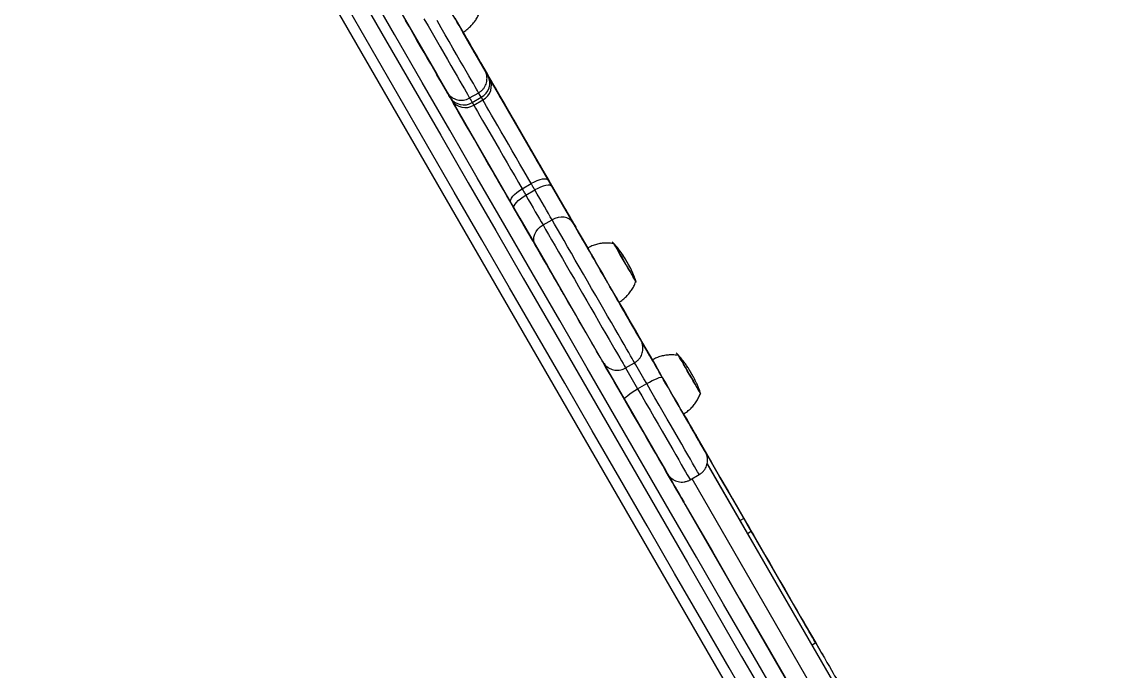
# Model space of a CAD drawing. Header units: millimetres. Extents: x -6879 to 7341, y -8047 to 7187.
# Drawn here: x 3611 to 4141, y -2707 to -2396 of the extents above; entities that cross this region are included whole.
import ezdxf

# ---------------------------------------------------------------- set-up
doc = ezdxf.new("R2010")
doc.units = ezdxf.units.MM
for name, color, linetype in [('DIKOM_ОБЪЕКТ', 7, 'Continuous'), ('DIKOM_РАЗМЕР_ЗОНА', 7, 'Continuous'), ('DIKOM_РАЗМЕР_ОБЪЕКТА', 7, 'Continuous')]:
    doc.layers.add(name, color=color, linetype=linetype)
doc.styles.add('style1', font='arial.ttf', dxfattribs={"width": 0.8})
doc.dimstyles.new('1-50', dxfattribs={"dimtxt": 300, "dimasz": 200, "dimexe": 100, "dimexo": 0, "dimgap": 100, "dimtad": 0, "dimdec": 0, "dimtxsty": 'style1', "dimcen": 0, "dimclrd": 7, "dimclre": 7, "dimadec": 1, "dimazin": 2, "dimtfac": 1, "dimtdec": 0, "dimtmove": 1, "dimatfit": 3, "dimfxl": 0, "dimlwd": 25, "dimlwe": 18, "dimarcsym": 0})

# ---------------------------------------------------------------- blocks, each defined once
blk = doc.blocks.new('*D19')
at = {"layer": 'Defpoints', "color": 0, "transparency": 16777216}
for p in [(5624.04, 6094.27), (-4435.35, 2864.29), (5624.04, -2640.11)]:
    blk.add_point(p, dxfattribs=at)
at = {"layer": 'DIKOM_РАЗМЕР_ОБЪЕКТА', "color": 7, "lineweight": 18, "transparency": 16777216}
for p, q in [((-4435.35, 2864.29), (-4435.35, 6194.27)), ((5624.04, -2640.11), (5624.04, 6194.27))]:
    blk.add_line(p, q, dxfattribs=at)
at = {"layer": 'DIKOM_РАЗМЕР_ОБЪЕКТА', "color": 7, "lineweight": 25, "transparency": 16777216}
for p, q in [((-4235.35, 6094.27), (2113.67, 6094.27)), ((5424.04, 6094.27), (3193.46, 6094.27))]:
    blk.add_line(p, q, dxfattribs=at)
at = {"layer": 'DIKOM_РАЗМЕР_ОБЪЕКТА', "color": 7, "transparency": 16777216}
for points in [[(-4235.35, 6127.6), (-4235.35, 6060.94), (-4435.35, 6094.27)], [(5424.04, 6127.6), (5424.04, 6060.94), (5624.04, 6094.27)]]:
    blk.add_solid(points, dxfattribs=at)
at = {"layer": 'DIKOM_РАЗМЕР_ОБЪЕКТА', "color": 0, "transparency": 16777216, "insert": (2653.56, 6094.27), "char_height": 300, "attachment_point": 5, "style": 'style1'}
blk.add_mtext('10100', dxfattribs=at)
blk = doc.blocks.new('*D17')
at = {"layer": 'Defpoints', "color": 0, "transparency": 16777216}
for p in [(-5935.35, 6990.27), (-5935.35, 998.27), (7340.79, -2830.86)]:
    blk.add_point(p, dxfattribs=at)
at = {"layer": 'DIKOM_РАЗМЕР_ЗОНА', "color": 7, "lineweight": 18, "transparency": 16777216}
for p, q in [((-5935.35, 998.27), (-5935.35, 7090.27)), ((7340.79, -2830.86), (7340.79, 7090.27))]:
    blk.add_line(p, q, dxfattribs=at)
at = {"layer": 'DIKOM_РАЗМЕР_ЗОНА', "color": 7, "lineweight": 25, "transparency": 16777216}
for p, q in [((-5735.35, 6990.27), (2016.67, 6990.27)), ((7140.79, 6990.27), (3096.46, 6990.27))]:
    blk.add_line(p, q, dxfattribs=at)
at = {"layer": 'DIKOM_РАЗМЕР_ЗОНА', "color": 7, "transparency": 16777216}
for points in [[(-5735.35, 7023.6), (-5735.35, 6956.94), (-5935.35, 6990.27)], [(7140.79, 7023.6), (7140.79, 6956.94), (7340.79, 6990.27)]]:
    blk.add_solid(points, dxfattribs=at)
at = {"layer": 'DIKOM_РАЗМЕР_ЗОНА', "color": 0, "transparency": 16777216, "insert": (2556.56, 6990.27), "char_height": 300, "attachment_point": 5, "style": 'style1'}
blk.add_mtext('13300', dxfattribs=at)

msp = doc.modelspace()

# ---------------------------------------------------------------- linework, layer by layer
at = {"layer": 'DIKOM_ОБЪЕКТ', "color": 7, "linetype": 'Continuous', "lineweight": 15}
for p, q in [((3952.17, -2719.48), (3323.34, -1630.32)), ((3871.8, -2486.26), (3822.26, -2400.46)), ((3822.27, -2400.46), (3871.8, -2486.26)), ((3832.43, -2418.09), (3832.55, -2418.31)), ((3832.72, -2418.63), (3832.55, -2418.34)), ((3825.49, -2432.11), (3829.82, -2429.61)), ((3826.73, -2434.25), (3831.06, -2431.75)), ((3827.49, -2435.57), (3831.82, -2433.07)), ((3842.79, -2436.06), (3842.8, -2436.07)), ((3843.82, -2437.84), (3843.82, -2437.85)), ((3850.7, -2475.77), (3855.03, -2473.27)), ((3852.45, -2478.8), (3856.78, -2476.3)), ((3871.8, -2486.26), (3871.79, -2486.27)), ((3860.72, -2493.12), (3865.05, -2490.62)), ((3876.8, -2494.92), (3876.79, -2494.93)), ((3876.8, -2494.92), (3876.79, -2494.93)), ((3876.8, -2494.92), (3876.8, -2494.92)), ((3876.8, -2494.92), (3876.8, -2494.92)), ((3894.76, -2502.03), (3893.98, -2501.21)), ((3881.36, -2502.82), (3882.19, -2504.25)), ((3900.47, -2535.97), (3900.37, -2535.77)), ((3903.97, -2542.03), (3903.93, -2541.95)), ((3905.58, -2544.82), (3905.54, -2544.74)), ((3900.39, -2561.84), (3904.72, -2559.34)), ((3913.11, -2557.81), (3913.22, -2558)), ((3906.18, -2571.85), (3910.51, -2569.35)), ((3929.21, -2585.65), (3929.19, -2585.66)), ((3929.21, -2585.67), (3929.2, -2585.67)), ((3929.21, -2585.67), (3929.2, -2585.67)), ((3929.21, -2585.67), (3929.21, -2585.65)), ((3929.21, -2585.68), (3929.21, -2585.67)), ((3929.21, -2585.68), (3929.21, -2585.68)), ((3930.3, -2587.57), (3930.3, -2587.57)), ((3986.68, -2685.24), (3934.08, -2594.12)), ((4030.12, -2764.5), (3939.59, -2607.69)), ((3939.59, -2607.7), (4030.12, -2764.51)), ((4009.18, -2766.24), (3920.7, -2612.98)), ((3931.42, -2615.56), (3935.75, -2613.06)), ((4021.46, -2769.51), (3932.29, -2615.06)), ((3951.71, -2624.62), (3986.71, -2685.24)), ((3957.17, -2634.12), (3955.43, -2635.12)), ((3959, -2641.31), (3960.74, -2640.31)), ((3960.78, -2640.39), (3959.05, -2641.39)), ((3986.68, -2685.24), (3991.71, -2693.94)), ((3991.68, -2693.89), (3989.94, -2694.89)), ((3989.94, -2694.9), (3991.68, -2693.9)), ((3991.71, -2693.94), (3989.97, -2694.94)), ((3991.71, -2693.92), (3991.71, -2693.91))]:
    msp.add_line(p, q, dxfattribs=at)
at = {"layer": 'DIKOM_ОБЪЕКТ', "color": 7, "linetype": 'Continuous', "lineweight": 15, "flags": 128}
for points in [[(3783.08, -2374.66), (3796.38, -2397.7), (3809.68, -2420.74), (3822.98, -2443.77), (3836.27, -2466.79), (3849.55, -2489.8), (3862.82, -2512.78), (3876.08, -2535.74), (3889.32, -2558.67), (3902.53, -2581.56), (3915.73, -2604.42), (3928.9, -2627.24), (3942.05, -2650.01), (3955.17, -2672.73), (3968.25, -2695.39), (3981.31, -2718)], [(3822.25, -2400.5), (3822.21, -2400.42), (3821.99, -2400.05), (3821.61, -2399.39), (3821.07, -2398.45), (3820.38, -2397.26), (3819.56, -2395.83), (3818.62, -2394.21), (3817.6, -2392.44), (3816.5, -2390.54), (3815.37, -2388.58), (3814.22, -2386.59), (3813.08, -2384.62), (3811.99, -2382.72), (3810.96, -2380.94), (3810.01, -2379.3), (3809.18, -2377.86), (3808.48, -2376.65), (3807.92, -2375.69), (3807.53, -2375), (3807.3, -2374.61), (3807.25, -2374.52)], [(3973.44, -2720.38), (3960.46, -2697.89), (3947.44, -2675.34), (3934.39, -2652.73), (3921.31, -2630.08), (3908.2, -2607.37), (3895.07, -2584.63), (3881.92, -2561.85), (3868.74, -2539.04), (3855.56, -2516.19), (3842.35, -2493.32), (3829.14, -2470.44), (3815.91, -2447.53), (3802.68, -2424.62), (3789.45, -2401.69), (3776.21, -2378.77)], [(3963.12, -2728.5), (3950.07, -2705.89), (3936.98, -2683.23), (3923.86, -2660.51), (3910.72, -2637.74), (3897.55, -2614.92), (3884.35, -2592.06), (3871.13, -2569.17), (3857.89, -2546.24), (3844.64, -2523.28), (3831.37, -2500.3), (3818.09, -2477.29), (3804.8, -2454.27), (3791.5, -2431.24), (3778.2, -2408.2), (3764.89, -2385.16)], [(3771.88, -2381.27), (3785.12, -2404.19), (3798.35, -2427.12), (3811.58, -2450.03), (3824.81, -2472.94), (3838.02, -2495.82), (3851.23, -2518.69), (3864.41, -2541.54), (3877.59, -2564.35), (3890.74, -2587.13), (3903.87, -2609.87), (3916.98, -2632.58), (3930.06, -2655.23), (3943.11, -2677.84), (3956.13, -2700.39), (3969.11, -2722.88)], [(3814.56, -2429.18), (3814.54, -2429.14), (3814.35, -2428.81), (3813.97, -2428.16), (3813.42, -2427.21), (3812.7, -2425.96), (3811.82, -2424.43), (3810.77, -2422.62), (3809.58, -2420.56), (3808.26, -2418.28), (3806.82, -2415.78), (3805.28, -2413.11), (3803.65, -2410.28), (3801.94, -2407.32), (3800.18, -2404.27), (3798.38, -2401.16), (3796.56, -2398.01), (3794.75, -2394.86)], [(3803.49, -2394.01), (3805.48, -2397.45), (3807.45, -2400.87), (3809.39, -2404.22), (3811.28, -2407.5), (3813.11, -2410.66), (3814.85, -2413.69), (3816.51, -2416.56), (3818.06, -2419.24), (3819.49, -2421.71), (3820.79, -2423.96), (3821.94, -2425.97), (3822.95, -2427.71), (3823.8, -2429.18), (3824.48, -2430.36), (3824.99, -2431.24), (3825.32, -2431.82), (3825.48, -2432.09), (3825.49, -2432.11)], [(3829.82, -2429.61), (3829.81, -2429.59), (3829.65, -2429.32), (3829.32, -2428.74), (3828.81, -2427.86), (3828.13, -2426.68), (3827.28, -2425.21), (3826.27, -2423.47), (3825.12, -2421.46), (3823.82, -2419.21), (3822.39, -2416.74), (3820.84, -2414.06), (3819.18, -2411.19), (3817.44, -2408.16), (3815.61, -2405), (3813.72, -2401.72), (3811.78, -2398.37), (3809.81, -2394.95)], [(3818.36, -2393.77), (3820.13, -2396.82), (3821.83, -2399.78), (3823.47, -2402.61), (3825.01, -2405.28), (3826.45, -2407.78), (3827.77, -2410.06), (3828.96, -2412.12), (3830, -2413.93), (3830.89, -2415.46), (3831.61, -2416.71), (3832.16, -2417.66), (3832.53, -2418.31), (3832.72, -2418.64), (3832.75, -2418.68)], [(3822.22, -2400.43), (3822.46, -2400.85), (3824.08, -2403.65), (3825.73, -2406.5), (3827.39, -2409.38), (3829.05, -2412.25), (3830.68, -2415.09), (3832.28, -2417.85), (3833.82, -2420.51), (3835.28, -2423.04), (3836.65, -2425.41), (3837.91, -2427.6), (3839.05, -2429.58), (3840.06, -2431.32), (3840.92, -2432.82), (3841.63, -2434.04), (3842.17, -2434.99), (3842.55, -2435.64), (3842.76, -2436), (3842.79, -2436.05)], [(3842.8, -2436.07), (3842.76, -2436.01), (3842.55, -2435.65), (3842.17, -2435), (3841.63, -2434.05), (3840.92, -2432.83), (3840.06, -2431.33), (3839.05, -2429.59), (3837.91, -2427.61), (3836.65, -2425.42), (3835.28, -2423.05), (3833.82, -2420.52), (3832.28, -2417.86), (3830.68, -2415.1), (3829.05, -2412.27), (3827.39, -2409.39), (3825.73, -2406.51), (3824.08, -2403.66), (3822.46, -2400.86), (3822.23, -2400.46)], [(3832.55, -2418.31), (3832.73, -2418.62), (3832.72, -2418.61), (3832.53, -2418.28), (3832.16, -2417.63), (3831.61, -2416.68), (3830.89, -2415.43), (3830, -2413.89), (3828.96, -2412.09), (3827.77, -2410.03), (3826.45, -2407.74), (3825.01, -2405.25), (3823.47, -2402.57), (3822.29, -2400.53)], [(3870.73, -2526.46), (3870.92, -2526.8), (3871.09, -2527.08), (3871.07, -2527.05), (3870.86, -2526.7), (3870.48, -2526.04), (3869.92, -2525.07), (3869.19, -2523.79), (3868.28, -2522.22), (3867.2, -2520.36), (3865.97, -2518.22), (3864.58, -2515.82), (3863.04, -2513.16), (3861.37, -2510.25), (3859.56, -2507.13), (3857.64, -2503.8), (3855.6, -2500.27), (3853.47, -2496.58), (3851.25, -2492.73), (3848.95, -2488.75), (3846.59, -2484.67), (3844.18, -2480.49), (3841.73, -2476.25), (3839.26, -2471.96), (3836.78, -2467.66), (3834.29, -2463.36), (3831.82, -2459.08), (3829.38, -2454.86), (3826.99, -2450.7), (3824.64, -2446.64), (3822.36, -2442.7), (3820.16, -2438.89), (3818.06, -2435.23), (3816.05, -2431.76), (3814.15, -2428.48), (3812.38, -2425.41), (3810.74, -2422.57), (3809.8, -2420.93)], [(3834.35, -2421.43), (3833.73, -2420.36), (3833.22, -2419.48), (3832.82, -2418.79), (3832.54, -2418.29), (3832.37, -2417.99), (3832.31, -2417.9)], [(3832.55, -2418.34), (3832.38, -2418.04), (3832.31, -2417.93), (3832.37, -2418.02), (3832.54, -2418.32), (3832.83, -2418.81), (3833.22, -2419.5), (3833.73, -2420.39), (3834.35, -2421.46)], [(3832.75, -2418.68), (3832.73, -2418.65), (3832.72, -2418.63)], [(3835.07, -2422.68), (3834.98, -2422.53), (3834.9, -2422.37), (3834.81, -2422.22), (3834.72, -2422.07), (3834.63, -2421.91), (3834.54, -2421.75), (3834.45, -2421.59), (3834.35, -2421.43)], [(3834.35, -2421.46), (3834.45, -2421.62), (3834.54, -2421.78), (3834.63, -2421.94), (3834.72, -2422.09), (3834.81, -2422.25), (3834.9, -2422.4), (3834.99, -2422.55), (3835.07, -2422.7)], [(3863.44, -2471.81), (3861.55, -2468.54), (3859.61, -2465.18), (3857.64, -2461.76), (3855.64, -2458.31), (3853.64, -2454.85), (3851.66, -2451.41), (3849.71, -2448.03), (3847.8, -2444.72), (3845.95, -2441.52), (3844.18, -2438.46), (3842.51, -2435.55), (3840.93, -2432.83), (3839.48, -2430.31), (3838.16, -2428.02), (3836.97, -2425.97), (3835.94, -2424.19), (3835.07, -2422.68)], [(3835.07, -2422.7), (3835.94, -2424.21), (3836.97, -2426), (3838.16, -2428.05), (3839.48, -2430.34), (3840.93, -2432.85), (3842.51, -2435.58), (3844.18, -2438.48), (3845.95, -2441.55), (3847.8, -2444.74), (3849.71, -2448.05), (3851.66, -2451.43), (3853.64, -2454.87), (3855.64, -2458.33), (3857.64, -2461.78), (3859.61, -2465.2), (3861.55, -2468.56), (3863.44, -2471.83)], [(3816.17, -2431.96), (3815.55, -2430.89), (3815.04, -2430), (3814.72, -2429.45)], [(3816.89, -2433.2), (3816.8, -2433.05), (3816.71, -2432.9), (3816.62, -2432.75), (3816.53, -2432.59), (3816.44, -2432.44), (3816.35, -2432.28), (3816.26, -2432.12), (3816.17, -2431.96)], [(3845.25, -2482.33), (3843.36, -2479.06), (3841.42, -2475.7), (3839.45, -2472.28), (3837.45, -2468.83), (3835.46, -2465.37), (3833.47, -2461.93), (3831.52, -2458.55), (3829.61, -2455.24), (3827.77, -2452.05), (3826, -2448.98), (3824.32, -2446.08), (3822.75, -2443.35), (3821.29, -2440.84), (3819.97, -2438.55), (3818.79, -2436.5), (3817.76, -2434.71), (3816.89, -2433.2)], [(3825.49, -2432.11), (3825.8, -2432.65), (3826.22, -2433.37), (3826.73, -2434.25)], [(3831.06, -2431.75), (3830.55, -2430.87), (3830.13, -2430.15), (3829.8, -2429.58), (3829.73, -2429.44)], [(3831.82, -2433.07), (3831.73, -2432.91), (3831.63, -2432.75), (3831.54, -2432.58), (3831.44, -2432.42), (3831.35, -2432.25), (3831.25, -2432.09), (3831.15, -2431.92), (3831.06, -2431.75)], [(3855.03, -2473.27), (3853.27, -2470.23), (3851.47, -2467.1), (3849.63, -2463.92), (3847.78, -2460.71), (3845.93, -2457.51), (3844.11, -2454.36), (3842.33, -2451.28), (3840.62, -2448.32), (3838.99, -2445.49), (3837.46, -2442.84), (3836.05, -2440.39), (3834.76, -2438.17), (3833.62, -2436.19), (3832.64, -2434.49), (3831.82, -2433.07)], [(3826.73, -2434.25), (3826.82, -2434.42), (3826.92, -2434.59), (3827.02, -2434.75), (3827.11, -2434.92), (3827.21, -2435.08), (3827.3, -2435.25), (3827.4, -2435.41), (3827.49, -2435.57)], [(3827.49, -2435.57), (3828.31, -2436.99), (3829.29, -2438.69), (3830.43, -2440.67), (3831.72, -2442.89), (3833.13, -2445.34), (3834.66, -2447.99), (3836.29, -2450.82), (3838, -2453.78), (3839.78, -2456.86), (3841.6, -2460.01), (3843.45, -2463.21), (3845.3, -2466.42), (3847.14, -2469.6), (3848.94, -2472.73), (3850.7, -2475.77)], [(3842.79, -2436.05), (3842.8, -2436.07), (3842.86, -2436.17), (3842.95, -2436.33), (3843.08, -2436.56), (3843.24, -2436.83), (3843.42, -2437.15), (3843.62, -2437.49), (3843.82, -2437.84)], [(3842.84, -2436.16), (3842.8, -2436.08), (3842.79, -2436.06)], [(3843.82, -2437.85), (3843.62, -2437.5), (3843.42, -2437.15), (3843.24, -2436.84), (3843.08, -2436.56), (3842.95, -2436.34), (3842.86, -2436.18), (3842.84, -2436.16)], [(3843.82, -2437.84), (3845.48, -2440.72), (3847.13, -2443.58), (3848.75, -2446.39), (3850.33, -2449.11), (3851.83, -2451.71), (3853.25, -2454.18), (3854.58, -2456.47), (3855.79, -2458.56), (3856.87, -2460.44), (3857.81, -2462.08), (3858.61, -2463.45), (3859.24, -2464.55), (3859.71, -2465.37), (3860.02, -2465.89), (3860.14, -2466.11), (3860.09, -2466.03), (3859.87, -2465.64), (3859.48, -2464.96), (3858.91, -2463.98), (3858.19, -2462.73), (3857.31, -2461.21), (3856.29, -2459.44), (3855.13, -2457.44)], [(3855.13, -2457.44), (3856.29, -2459.44), (3857.31, -2461.21), (3858.19, -2462.73), (3858.91, -2463.98), (3859.48, -2464.96), (3859.87, -2465.64), (3860.09, -2466.03), (3860.14, -2466.12), (3860.02, -2465.9), (3859.71, -2465.38), (3859.24, -2464.56), (3858.61, -2463.46), (3857.81, -2462.08), (3856.87, -2460.45), (3855.79, -2458.57), (3854.58, -2456.48), (3853.25, -2454.18), (3851.83, -2451.72), (3850.33, -2449.11), (3848.75, -2446.39), (3847.13, -2443.59), (3845.48, -2440.73), (3843.82, -2437.85)], [(3854.81, -2456.89), (3854.83, -2456.92), (3854.9, -2457.03), (3855, -2457.2), (3855.13, -2457.44)], [(3854.87, -2456.98), (3854.83, -2456.92), (3854.81, -2456.89), (3854.81, -2456.89)], [(3855.13, -2457.44), (3855, -2457.2), (3854.9, -2457.03), (3854.87, -2456.98)], [(3859.79, -2465.46), (3859.88, -2465.61), (3860.14, -2466.06), (3860.54, -2466.77), (3861.06, -2467.66), (3861.64, -2468.67), (3862.23, -2469.7), (3862.79, -2470.66), (3863.26, -2471.46), (3863.59, -2472.05), (3863.77, -2472.35), (3863.77, -2472.35), (3863.59, -2472.05), (3863.26, -2471.46), (3862.79, -2470.66), (3862.23, -2469.7), (3861.64, -2468.67), (3861.06, -2467.66), (3860.54, -2466.76), (3860.14, -2466.06), (3859.88, -2465.61), (3859.79, -2465.46)], [(3845.25, -2482.33), (3845.1, -2481.76), (3845.21, -2481.05), (3845.6, -2480.23), (3846.23, -2479.35), (3847.1, -2478.42), (3848.16, -2477.49), (3849.37, -2476.6), (3850.7, -2475.77)], [(3850.7, -2475.77), (3850.92, -2476.14), (3851.13, -2476.52), (3851.35, -2476.9), (3851.57, -2477.28), (3851.79, -2477.66), (3852.01, -2478.04), (3852.23, -2478.42), (3852.45, -2478.8)], [(3863.44, -2471.83), (3863.02, -2471.41), (3862.34, -2471.16), (3861.45, -2471.08), (3860.36, -2471.19), (3859.13, -2471.48), (3857.79, -2471.93), (3856.41, -2472.54), (3855.03, -2473.27)], [(3856.78, -2476.3), (3856.56, -2475.92), (3856.34, -2475.54), (3856.12, -2475.16), (3855.9, -2474.78), (3855.68, -2474.4), (3855.46, -2474.02), (3855.25, -2473.64), (3855.03, -2473.27)], [(3865.08, -2474.68), (3864.68, -2474.29), (3864.03, -2474.07), (3863.15, -2474.03), (3862.08, -2474.17), (3860.86, -2474.48), (3859.53, -2474.95), (3858.16, -2475.56), (3856.78, -2476.3)], [(3865.08, -2474.66), (3864.88, -2474.3), (3864.67, -2473.94), (3864.46, -2473.59), (3864.26, -2473.23), (3864.05, -2472.88), (3863.85, -2472.52), (3863.64, -2472.17), (3863.44, -2471.81)], [(3863.44, -2471.83), (3863.64, -2472.19), (3863.85, -2472.54), (3864.05, -2472.9), (3864.26, -2473.25), (3864.46, -2473.61), (3864.67, -2473.97), (3864.88, -2474.32), (3865.08, -2474.68)], [(3875.19, -2492.16), (3874.19, -2490.43), (3873.1, -2488.55), (3871.93, -2486.53), (3870.69, -2484.37), (3869.37, -2482.09), (3868, -2479.71), (3866.56, -2477.22), (3865.08, -2474.66)], [(3865.08, -2474.68), (3866.56, -2477.25), (3868, -2479.73), (3869.37, -2482.11), (3870.69, -2484.39), (3871.93, -2486.55), (3873.1, -2488.57), (3874.19, -2490.46), (3875.19, -2492.18)], [(3846.9, -2485.18), (3846.76, -2484.64), (3846.9, -2483.97), (3847.3, -2483.18), (3847.95, -2482.33), (3848.83, -2481.42), (3849.9, -2480.51), (3851.12, -2479.62), (3852.45, -2478.8)], [(3852.45, -2478.8), (3853.66, -2480.9), (3854.83, -2482.93), (3855.96, -2484.88), (3857.03, -2486.74), (3858.05, -2488.51), (3859.01, -2490.16), (3859.9, -2491.7), (3860.72, -2493.12)], [(3865.05, -2490.62), (3864.23, -2489.2), (3863.34, -2487.66), (3862.38, -2486.01), (3861.36, -2484.24), (3860.29, -2482.38), (3859.16, -2480.43), (3857.99, -2478.4), (3856.78, -2476.3)], [(3846.9, -2485.18), (3846.69, -2484.82), (3846.48, -2484.47), (3846.28, -2484.11), (3846.07, -2483.75), (3845.87, -2483.4), (3845.66, -2483.04), (3845.46, -2482.69), (3845.25, -2482.33)], [(3857, -2502.68), (3856, -2500.96), (3854.92, -2499.07), (3853.75, -2497.05), (3852.5, -2494.89), (3851.19, -2492.61), (3849.81, -2490.23), (3848.38, -2487.75), (3846.9, -2485.18)], [(3871.8, -2486.26), (3872.77, -2487.95), (3873.71, -2489.57), (3874.58, -2491.07), (3875.33, -2492.38), (3875.96, -2493.46), (3876.42, -2494.26), (3876.7, -2494.75), (3876.8, -2494.92)], [(3876.8, -2494.92), (3876.7, -2494.76), (3876.42, -2494.26), (3875.95, -2493.46), (3875.33, -2492.39), (3874.58, -2491.08), (3873.71, -2489.58), (3872.77, -2487.95), (3871.8, -2486.26)], [(3875.19, -2492.18), (3874.43, -2491.18), (3873.43, -2490.36), (3872.23, -2489.77), (3870.89, -2489.42), (3869.44, -2489.33), (3867.94, -2489.51), (3866.46, -2489.95), (3865.05, -2490.62)], [(3904.72, -2559.34), (3904.68, -2559.27), (3904.47, -2558.9), (3904.08, -2558.22), (3903.51, -2557.24), (3902.78, -2555.97), (3901.88, -2554.42), (3900.82, -2552.59), (3899.62, -2550.5), (3898.28, -2548.18), (3896.81, -2545.64), (3895.23, -2542.89), (3893.54, -2539.97), (3891.77, -2536.9), (3889.92, -2533.7), (3888.01, -2530.39), (3886.06, -2527.02), (3884.08, -2523.59), (3882.09, -2520.15), (3880.11, -2516.71), (3878.15, -2513.31), (3876.22, -2509.98), (3874.35, -2506.73), (3872.55, -2503.61), (3870.83, -2500.63), (3869.2, -2497.82), (3867.69, -2495.2), (3866.3, -2492.79), (3865.05, -2490.62)], [(3857, -2502.68), (3856.51, -2501.52), (3856.3, -2500.25), (3856.38, -2498.92), (3856.76, -2497.58), (3857.41, -2496.28), (3858.31, -2495.07), (3859.43, -2494.01), (3860.72, -2493.12)], [(3860.72, -2493.12), (3861.97, -2495.29), (3863.36, -2497.7), (3864.87, -2500.32), (3866.5, -2503.13), (3868.22, -2506.11), (3870.02, -2509.23), (3871.89, -2512.48), (3873.82, -2515.81), (3875.78, -2519.21), (3877.76, -2522.65), (3879.75, -2526.09), (3881.73, -2529.52), (3883.68, -2532.89), (3885.59, -2536.2), (3887.43, -2539.4), (3889.21, -2542.47), (3890.9, -2545.39), (3892.48, -2548.14), (3893.95, -2550.68), (3895.29, -2553), (3896.49, -2555.09), (3897.55, -2556.92), (3898.45, -2558.47), (3899.18, -2559.74), (3899.75, -2560.72), (3900.14, -2561.4), (3900.35, -2561.77), (3900.39, -2561.84)], [(3882.24, -2504.37), (3882.18, -2504.28), (3880.57, -2501.48), (3879.05, -2498.85), (3877.63, -2496.4), (3876.34, -2494.16), (3875.19, -2492.16)], [(3875.19, -2492.18), (3876.34, -2494.19), (3877.63, -2496.42), (3879.05, -2498.87), (3880.57, -2501.51), (3882.18, -2504.3), (3883.88, -2507.23), (3885.63, -2510.27), (3887.42, -2513.37), (3889.23, -2516.51), (3891.05, -2519.66), (3892.85, -2522.78), (3894.62, -2525.85), (3896.34, -2528.83), (3898, -2531.69), (3899.56, -2534.41), (3901.03, -2536.94), (3902.38, -2539.28), (3903.6, -2541.39), (3904.67, -2543.26), (3905.6, -2544.86), (3906.36, -2546.18), (3906.95, -2547.2), (3907.36, -2547.91), (3907.6, -2548.32), (3907.65, -2548.4), (3907.51, -2548.17), (3907.19, -2547.62), (3906.7, -2546.76), (3906.03, -2545.6), (3905.19, -2544.15), (3904.2, -2542.43), (3903.05, -2540.44), (3901.77, -2538.23), (3900.37, -2535.79)], [(3876.8, -2494.92), (3876.89, -2495.09), (3877.18, -2495.58), (3877.64, -2496.39), (3878.29, -2497.5), (3879.09, -2498.9), (3880.04, -2500.54), (3881.12, -2502.41), (3882.16, -2504.22)], [(3881.36, -2502.82), (3880.45, -2501.24), (3879.59, -2499.75), (3878.8, -2498.38), (3878.11, -2497.19), (3877.55, -2496.22), (3877.14, -2495.5), (3876.88, -2495.06), (3876.8, -2494.92)], [(3894.64, -2501.88), (3894.64, -2501.88), (3894.77, -2502.1), (3895.07, -2502.62), (3895.54, -2503.44), (3896.16, -2504.52), (3896.92, -2505.83), (3897.78, -2507.32), (3898.72, -2508.95), (3899.71, -2510.66), (3900.7, -2512.38), (3901.68, -2514.07), (3902.6, -2515.66), (3903.43, -2517.1)], [(3905.29, -2520.33), (3905.23, -2520.22), (3904.99, -2519.81), (3904.59, -2519.11), (3904.03, -2518.14), (3903.33, -2516.93), (3902.52, -2515.53), (3901.63, -2513.99), (3900.69, -2512.35), (3899.72, -2510.67), (3898.76, -2509.01), (3897.85, -2507.43), (3897.01, -2505.98), (3896.27, -2504.7), (3895.67, -2503.65), (3895.21, -2502.86), (3894.91, -2502.35), (3894.79, -2502.14), (3894.79, -2502.14)], [(3889.46, -2558.91), (3889.41, -2558.82), (3889.18, -2558.41), (3888.76, -2557.7), (3888.17, -2556.68), (3887.41, -2555.36), (3886.49, -2553.76), (3885.41, -2551.89), (3884.19, -2549.78), (3882.84, -2547.44), (3881.38, -2544.91), (3879.81, -2542.19), (3878.16, -2539.33), (3876.44, -2536.35), (3874.67, -2533.28), (3872.86, -2530.16), (3871.04, -2527.01), (3869.23, -2523.87), (3867.44, -2520.77), (3865.69, -2517.73), (3864, -2514.81), (3862.38, -2512.01), (3860.86, -2509.37), (3859.45, -2506.92), (3858.16, -2504.69), (3857, -2502.68)], [(3897.15, -2530.22), (3897.14, -2530.21), (3896.99, -2529.95), (3896.68, -2529.4), (3896.19, -2528.57), (3895.56, -2527.47), (3894.78, -2526.13), (3893.89, -2524.58), (3892.89, -2522.85), (3891.82, -2521), (3890.7, -2519.06), (3889.56, -2517.07), (3888.41, -2515.09), (3887.3, -2513.16), (3886.24, -2511.33), (3885.26, -2509.63), (3884.38, -2508.11), (3883.63, -2506.81), (3883.02, -2505.75), (3882.56, -2504.95), (3882.27, -2504.45), (3882.15, -2504.25), (3882.15, -2504.24)], [(3903.43, -2517.1), (3904.14, -2518.33), (3904.72, -2519.33), (3905.13, -2520.05), (3905.38, -2520.48), (3905.44, -2520.59)], [(3905.41, -2520.51), (3905.43, -2520.54), (3905.44, -2520.56)], [(3897.08, -2530.09), (3897.31, -2530.49), (3898.81, -2533.08), (3900.42, -2535.88), (3902.13, -2538.84), (3903.93, -2541.95)], [(3900.37, -2535.79), (3899.12, -2533.63), (3897.94, -2531.59), (3897.11, -2530.15)], [(3897.12, -2530.15), (3897.94, -2531.58), (3899.12, -2533.61), (3900.37, -2535.77)], [(3903.93, -2541.95), (3902.13, -2538.83), (3900.42, -2535.87), (3898.81, -2533.08), (3897.31, -2530.48), (3897.12, -2530.16)], [(3897.15, -2530.18), (3901.84, -2538.29), (3906.5, -2546.36), (3911.11, -2554.36), (3913.22, -2558.02)], [(3897.18, -2530.22), (3899.81, -2534.78), (3902.65, -2539.7), (3905.4, -2544.45), (3908.03, -2549.01), (3910.55, -2553.38)], [(3900.37, -2535.77), (3901.77, -2538.21), (3903.05, -2540.43), (3904.2, -2542.41), (3905.19, -2544.13), (3906.03, -2545.58), (3906.7, -2546.74), (3907.19, -2547.6), (3907.51, -2548.15), (3907.64, -2548.38), (3907.6, -2548.29), (3907.36, -2547.89), (3906.95, -2547.17), (3906.36, -2546.15), (3905.6, -2544.83), (3904.67, -2543.23), (3903.6, -2541.37), (3902.38, -2539.26), (3901.03, -2536.92), (3899.56, -2534.38), (3898, -2531.67), (3897.18, -2530.24)], [(3905.54, -2544.73), (3905.34, -2544.39), (3905.14, -2544.04), (3904.93, -2543.69), (3904.73, -2543.35), (3904.53, -2543), (3904.33, -2542.65), (3904.13, -2542.3), (3903.93, -2541.95)], [(3903.93, -2541.95), (3904.13, -2542.3), (3904.33, -2542.65), (3904.53, -2543), (3904.73, -2543.35), (3904.93, -2543.7), (3905.14, -2544.05), (3905.34, -2544.39), (3905.54, -2544.74)], [(3913.28, -2558.14), (3913.24, -2558.08), (3911.65, -2555.32), (3910.07, -2552.6), (3908.53, -2549.91), (3907.01, -2547.29), (3905.54, -2544.73)], [(3905.54, -2544.74), (3907.01, -2547.29), (3908.53, -2549.92), (3910.07, -2552.6), (3911.65, -2555.33), (3913.24, -2558.08), (3914.84, -2560.85), (3916.44, -2563.62), (3918.03, -2566.37)], [(3913.11, -2557.81), (3912.76, -2557.2), (3912.42, -2556.61), (3912.08, -2556.02), (3911.75, -2555.45), (3911.43, -2554.9), (3911.12, -2554.37), (3910.83, -2553.86), (3910.55, -2553.38)], [(3914.69, -2602.59), (3915.9, -2604.7), (3917.77, -2607.93), (3919.51, -2610.95), (3921.12, -2613.74), (3922.59, -2616.28), (3923.91, -2618.56), (3925.07, -2620.57), (3926.06, -2622.29), (3926.89, -2623.72), (3927.54, -2624.85), (3928.01, -2625.68), (3928.31, -2626.19), (3928.42, -2626.39), (3928.36, -2626.27), (3928.11, -2625.84), (3927.68, -2625.1), (3927.07, -2624.05), (3926.29, -2622.7), (3925.34, -2621.05), (3924.22, -2619.11), (3922.95, -2616.9), (3921.52, -2614.43), (3919.95, -2611.71), (3918.24, -2608.75), (3916.4, -2605.56), (3914.45, -2602.18), (3912.38, -2598.61), (3910.23, -2594.87), (3907.99, -2590.99), (3905.67, -2586.98), (3903.3, -2582.87), (3900.88, -2578.68), (3898.42, -2574.42), (3895.94, -2570.13), (3893.46, -2565.82), (3890.97, -2561.53), (3889.45, -2558.88)], [(3899.84, -2576.87), (3898.25, -2574.12), (3896.65, -2571.35), (3895.05, -2568.58), (3893.46, -2565.83), (3891.89, -2563.1), (3890.34, -2560.42), (3889.54, -2559.03)], [(3910.51, -2569.35), (3909.21, -2567.1), (3907.9, -2564.84), (3906.59, -2562.57), (3905.29, -2560.32), (3904.7, -2559.29)], [(3928.17, -2583.95), (3928.17, -2583.95), (3928.08, -2583.79), (3927.82, -2583.33), (3927.39, -2582.58), (3926.8, -2581.56), (3926.06, -2580.29), (3925.2, -2578.81), (3924.24, -2577.13), (3923.19, -2575.32), (3922.08, -2573.4), (3920.94, -2571.42), (3919.79, -2569.43), (3918.67, -2567.48), (3917.59, -2565.61), (3916.58, -2563.87), (3915.67, -2562.29), (3914.87, -2560.91), (3914.22, -2559.77), (3913.71, -2558.9), (3913.37, -2558.3), (3913.19, -2558), (3913.17, -2557.97)], [(3925.67, -2555.61), (3925.68, -2555.63), (3925.85, -2555.93), (3926.2, -2556.53), (3926.71, -2557.42), (3927.37, -2558.56), (3928.16, -2559.92), (3929.05, -2561.46), (3930, -2563.11), (3930.99, -2564.83), (3931.98, -2566.55), (3932.95, -2568.21), (3933.84, -2569.77), (3934.65, -2571.16)], [(3936.32, -2574.05), (3936.29, -2574), (3936.1, -2573.67), (3935.73, -2573.04), (3935.21, -2572.14), (3934.55, -2570.99), (3933.77, -2569.64), (3932.89, -2568.12), (3931.96, -2566.5), (3930.99, -2564.83), (3930.03, -2563.16), (3929.1, -2561.56), (3928.24, -2560.06), (3927.48, -2558.74), (3926.83, -2557.63), (3926.33, -2556.76), (3926, -2556.18), (3925.83, -2555.89), (3925.82, -2555.87)], [(3900.4, -2561.84), (3900.96, -2562.82), (3902.26, -2565.07), (3903.57, -2567.34), (3904.88, -2569.6), (3906.18, -2571.85)], [(3910.51, -2569.35), (3911.87, -2568.59), (3913.2, -2567.9), (3914.46, -2567.3), (3915.58, -2566.82), (3916.53, -2566.48), (3917.27, -2566.29), (3917.78, -2566.25), (3918.03, -2566.37)], [(3935.75, -2613.06), (3935.66, -2612.91), (3935.39, -2612.44), (3934.94, -2611.67), (3934.32, -2610.6), (3933.53, -2609.23), (3932.59, -2607.59), (3931.48, -2605.68), (3930.23, -2603.52), (3928.85, -2601.12), (3927.34, -2598.51), (3925.73, -2595.71), (3924.01, -2592.74), (3922.21, -2589.62), (3920.34, -2586.39), (3918.42, -2583.06), (3916.46, -2579.66), (3914.48, -2576.23), (3912.49, -2572.78), (3910.51, -2569.35)], [(3918.03, -2566.37), (3919.84, -2569.51), (3921.65, -2572.66), (3923.46, -2575.79), (3925.24, -2578.87), (3926.98, -2581.88), (3928.65, -2584.77), (3930.23, -2587.52), (3931.72, -2590.1), (3933.1, -2592.49), (3934.35, -2594.65), (3935.46, -2596.58), (3936.42, -2598.24), (3937.22, -2599.62), (3937.85, -2600.71), (3938.31, -2601.5), (3938.58, -2601.98), (3938.67, -2602.14), (3938.58, -2601.98), (3938.31, -2601.5), (3937.85, -2600.71), (3937.22, -2599.62), (3936.42, -2598.24), (3935.46, -2596.57), (3934.35, -2594.65), (3933.1, -2592.48), (3931.72, -2590.1), (3930.23, -2587.51), (3928.65, -2584.76), (3928.2, -2583.99)], [(3934.65, -2571.16), (3935.33, -2572.34), (3935.87, -2573.27), (3936.24, -2573.92), (3936.44, -2574.26), (3936.47, -2574.31)], [(3899.84, -2576.87), (3899.86, -2576.6), (3900.14, -2576.18), (3900.68, -2575.63), (3901.45, -2574.98), (3902.43, -2574.25), (3903.57, -2573.46), (3904.84, -2572.65), (3906.18, -2571.85)], [(3906.18, -2571.85), (3908.16, -2575.28), (3910.15, -2578.73), (3912.13, -2582.16), (3914.09, -2585.56), (3916.01, -2588.89), (3917.88, -2592.12), (3919.68, -2595.24), (3921.4, -2598.21), (3923.01, -2601.01), (3924.52, -2603.62), (3925.9, -2606.02), (3927.15, -2608.18), (3928.26, -2610.09), (3929.2, -2611.73), (3929.99, -2613.1), (3930.61, -2614.17), (3931.06, -2614.94), (3931.33, -2615.41), (3931.42, -2615.56)], [(3920.49, -2612.64), (3920.4, -2612.48), (3920.12, -2612), (3919.67, -2611.21), (3919.04, -2610.12), (3918.24, -2608.74), (3917.28, -2607.08), (3916.17, -2605.15), (3914.92, -2602.99), (3913.54, -2600.6), (3912.05, -2598.02), (3910.46, -2595.27), (3908.79, -2592.38), (3907.06, -2589.37), (3905.28, -2586.29), (3903.47, -2583.16), (3901.65, -2580.01), (3899.84, -2576.87)], [(3928.21, -2583.97), (3928.71, -2584.82), (3929.1, -2585.5)], [(3928.22, -2583.98), (3929.01, -2585.36), (3933.31, -2592.8), (3937.53, -2600.11), (3941.65, -2607.26), (3945.69, -2614.25), (3949.62, -2621.06), (3953.45, -2627.69), (3957.17, -2634.12)], [(3934.08, -2594.12), (3933.16, -2592.53), (3932.27, -2590.98), (3931.44, -2589.55), (3930.7, -2588.27), (3930.08, -2587.2), (3929.59, -2586.36), (3929.26, -2585.78), (3929.1, -2585.5)], [(3951.71, -2624.62), (3949.63, -2621.03), (3947.57, -2617.46), (3945.55, -2613.96), (3943.58, -2610.54), (3941.68, -2607.25), (3939.86, -2604.11), (3938.15, -2601.14), (3936.55, -2598.37), (3935.08, -2595.82), (3933.75, -2593.52), (3932.58, -2591.49), (3931.57, -2589.74), (3930.73, -2588.29), (3930.07, -2587.14), (3929.59, -2586.32), (3929.3, -2585.82), (3929.21, -2585.65)], [(3930.3, -2587.57), (3930.05, -2587.14), (3929.83, -2586.76), (3929.65, -2586.43), (3929.49, -2586.16), (3929.37, -2585.95), (3929.28, -2585.79), (3929.22, -2585.7), (3929.21, -2585.67)], [(3929.21, -2585.67), (3929.22, -2585.7), (3929.28, -2585.79), (3929.37, -2585.94), (3929.49, -2586.16), (3929.65, -2586.43), (3929.83, -2586.76), (3930.05, -2587.14), (3930.3, -2587.57)], [(3929.21, -2585.68), (3929.3, -2585.85), (3929.59, -2586.34), (3930.05, -2587.14), (3930.67, -2588.22), (3931.43, -2589.53), (3932.29, -2591.03), (3933.23, -2592.65), (3934.21, -2594.34)], [(3930.3, -2587.57), (3930.77, -2588.38), (3931.12, -2588.98), (3931.33, -2589.35), (3931.4, -2589.47), (3931.33, -2589.35), (3931.12, -2588.98), (3930.77, -2588.38), (3930.3, -2587.57)], [(3920.63, -2612.87), (3921.52, -2614.41), (3922.95, -2616.89), (3924.22, -2619.1), (3925.34, -2621.03), (3926.29, -2622.68), (3927.07, -2624.03), (3927.68, -2625.08), (3928.11, -2625.83), (3928.36, -2626.26), (3928.42, -2626.37), (3928.31, -2626.18), (3928.01, -2625.67), (3927.54, -2624.84), (3926.89, -2623.71), (3926.06, -2622.28), (3925.07, -2620.56), (3923.91, -2618.55), (3922.59, -2616.27), (3921.12, -2613.73), (3920.67, -2612.95)], [(3957.17, -2634.12), (3958.19, -2635.91), (3959.07, -2637.42), (3959.78, -2638.64), (3960.29, -2639.54), (3960.62, -2640.1), (3960.74, -2640.3), (3960.65, -2640.15), (3960.36, -2639.65), (3959.87, -2638.8)], [(3958.46, -2636.32), (3958.55, -2636.47), (3958.8, -2636.92), (3959.21, -2637.62), (3959.73, -2638.52), (3960.31, -2639.52), (3960.9, -2640.55), (3961.46, -2641.51), (3961.92, -2642.32), (3962.26, -2642.9), (3962.43, -2643.21), (3962.43, -2643.21), (3962.26, -2642.9), (3961.92, -2642.32), (3961.46, -2641.51), (3960.9, -2640.55), (3960.31, -2639.52), (3959.73, -2638.52), (3959.21, -2637.62), (3958.8, -2636.92), (3958.55, -2636.47), (3958.46, -2636.32)], [(3958.46, -2636.34), (3958.55, -2636.5), (3958.8, -2636.95), (3959.21, -2637.65), (3959.73, -2638.54), (3960.31, -2639.55), (3960.9, -2640.58), (3961.46, -2641.54), (3961.92, -2642.35), (3962.26, -2642.93), (3962.43, -2643.23), (3962.43, -2643.23), (3962.26, -2642.93), (3961.92, -2642.35), (3961.46, -2641.54), (3960.9, -2640.58), (3960.31, -2639.55), (3959.73, -2638.54), (3959.21, -2637.65), (3958.8, -2636.95), (3958.55, -2636.5), (3958.46, -2636.34)], [(3958.46, -2636.35), (3958.55, -2636.5), (3958.8, -2636.95), (3959.21, -2637.65), (3959.73, -2638.55), (3960.31, -2639.55), (3960.9, -2640.58), (3961.46, -2641.54), (3961.92, -2642.35), (3962.26, -2642.93), (3962.43, -2643.24), (3962.43, -2643.24), (3962.26, -2642.93), (3961.92, -2642.35), (3961.46, -2641.54), (3960.9, -2640.58), (3960.31, -2639.55), (3959.73, -2638.55), (3959.21, -2637.65), (3958.8, -2636.95), (3958.55, -2636.5), (3958.46, -2636.35)], [(3960.78, -2640.39), (3960.33, -2639.59), (3959.95, -2638.95), (3959.68, -2638.47), (3959.5, -2638.17), (3959.44, -2638.06), (3959.48, -2638.12), (3959.62, -2638.37), (3959.87, -2638.8)], [(3960.78, -2640.39), (3963.8, -2645.62), (3966.69, -2650.61), (3969.43, -2655.37), (3972.03, -2659.87), (3974.49, -2664.13), (3976.8, -2668.12), (3978.95, -2671.85), (3980.94, -2675.3), (3982.78, -2678.47), (3984.45, -2681.37), (3985.95, -2683.97), (3987.29, -2686.29), (3988.45, -2688.31), (3989.45, -2690.03), (3990.27, -2691.45), (3990.91, -2692.57), (3991.38, -2693.38), (3991.68, -2693.89)], [(3991.68, -2693.89), (3991.62, -2693.79), (3991.37, -2693.35), (3990.92, -2692.57), (3990.3, -2691.5), (3989.53, -2690.17), (3988.65, -2688.64), (3987.69, -2686.97), (3986.68, -2685.24)], [(3991.71, -2693.91), (3991.61, -2693.74), (3991.33, -2693.25), (3990.86, -2692.45), (3990.24, -2691.37), (3989.48, -2690.06), (3988.62, -2688.56), (3987.68, -2686.93), (3986.71, -2685.24)], [(3991.71, -2693.92), (3991.77, -2694.02), (3991.94, -2694.33), (3992.23, -2694.83), (3992.62, -2695.51), (3993.11, -2696.36), (3993.69, -2697.36), (3994.34, -2698.48), (3995.04, -2699.7)], [(3991.71, -2693.94), (3993.13, -2696.4), (3994.52, -2698.82), (3995.86, -2701.13), (3997.11, -2703.3), (3998.26, -2705.28), (3999.26, -2707.03), (4000.12, -2708.51), (4000.8, -2709.69), (4001.3, -2710.55), (4001.61, -2711.08), (4001.71, -2711.26)]]:
    msp.add_lwpolyline(points, dxfattribs=at)
at = {"layer": 'DIKOM_ОБЪЕКТ', "color": 7, "linetype": 'Continuous', "lineweight": 15}
for centre, radius, start, end in [((3827.54, -2424.95), 7.66, 297.3531, 27.0823), ((3828.24, -2426.25), 7.7, 297.6806, 27.4738), ((3743.02, -2469.67), 103.22, 29.9772, 30.1017), ((3822.59, -2427.8), 7.66, 212.9172, 302.6464), ((3823.37, -2429.07), 7.7, 212.5227, 302.3215)]:
    msp.add_arc(centre, radius, start, end, dxfattribs=at)
for points, knots in [([(3822.24, -2400.48), (3822.37, -2400.41), (3823.21, -2399.97), (3824.59, -2398.91), (3826.31, -2397.34), (3827.77, -2395.6), (3828.97, -2393.77), (3829.85, -2392.09), (3830.22, -2391), (3830.37, -2390.59)], [0, 0, 0, 0, 0.033553, 0.217741, 0.395934, 0.568648, 0.736153, 0.898531, 1, 1, 1, 1]), ([(3829.82, -2429.59), (3830.21, -2429.35), (3831.02, -2428.84), (3832.02, -2427.81), (3832.81, -2426.66), (3833.36, -2425.47), (3833.69, -2424.29), (3833.83, -2423.16), (3833.82, -2422.12), (3833.7, -2421.19), (3833.5, -2420.39), (3833.27, -2419.75), (3833.06, -2419.27), (3832.91, -2418.97), (3832.82, -2418.82), (3832.79, -2418.76), (3832.78, -2418.74), (3832.77, -2418.72), (3832.76, -2418.7), (3832.75, -2418.68), (3832.75, -2418.68), (3832.72, -2418.63), (3832.71, -2418.62)], [0, 0, 0, 0, 0.094948, 0.197102, 0.292482, 0.381918, 0.465657, 0.543588, 0.615304, 0.680078, 0.736829, 0.784175, 0.820522, 0.844404, 0.853074, 0.857112, 0.860044, 0.864077, 0.871772, 0.893318, 0.964867, 1, 1, 1, 1]), ([(3814.68, -2429.37), (3814.74, -2429.47), (3814.97, -2429.84), (3815.41, -2430.41), (3816.08, -2431.11), (3817.02, -2431.87), (3818.24, -2432.55), (3819.64, -2433.01), (3821.03, -2433.21), (3822.49, -2433.17), (3823.93, -2432.83), (3824.96, -2432.46), (3825.43, -2432.13), (3825.49, -2432.09)], [0, 0, 0, 0, 0.029032, 0.105917, 0.172852, 0.264968, 0.398408, 0.508891, 0.621461, 0.739339, 0.859858, 0.981641, 1, 1, 1, 1]), ([(3842.85, -2436.17), (3842.84, -2436.15), (3842.81, -2436.09), (3842.79, -2436.07), (3842.79, -2436.06), (3842.78, -2436.05), (3842.78, -2436.04), (3842.78, -2436.04), (3842.78, -2436.04)], [0, 0, 0, 0, 0.21725, 0.679979, 0.911972, 0.970729, 0.996736, 1, 1, 1, 1]), ([(3894.88, -2502.16), (3894.86, -2502.16), (3894.11, -2501.97), (3892.58, -2501.83), (3890.33, -2501.8), (3888.06, -2502.06), (3885.84, -2502.61), (3883.85, -2503.33), (3882.67, -2503.99), (3882.17, -2504.27)], [0, 0, 0, 0, 0.00578, 0.175384, 0.347078, 0.520136, 0.694073, 0.868579, 1, 1, 1, 1]), ([(3905.39, -2520.43), (3905.38, -2520.4), (3905.17, -2519.66), (3904.68, -2518.32), (3903.96, -2516.49), (3903.26, -2514.95), (3902.66, -2513.74), (3902.19, -2512.87), (3901.9, -2512.35), (3901.76, -2512.11), (3901.72, -2512.03), (3901.71, -2512.01), (3901.7, -2512), (3901.7, -2511.99), (3901.67, -2511.96), (3901.6, -2511.83), (3901.4, -2511.48), (3901.15, -2511.04), (3900.86, -2510.55), (3900.59, -2510.08), (3900.37, -2509.69), (3900.25, -2509.5), (3900.22, -2509.44), (3900.21, -2509.42), (3900.2, -2509.4), (3900.18, -2509.37), (3900.14, -2509.3), (3900.06, -2509.16), (3899.64, -2508.45), (3898.92, -2507.31), (3897.75, -2505.62), (3896.39, -2503.84), (3895.29, -2502.61), (3894.71, -2501.96)], [0, 0, 0, 0, 0.004004, 0.099892, 0.18607, 0.26034, 0.320177, 0.363188, 0.38851, 0.398026, 0.399629, 0.40058, 0.401577, 0.403244, 0.407463, 0.434855, 0.458033, 0.482291, 0.506516, 0.530725, 0.554948, 0.579243, 0.591715, 0.595917, 0.597088, 0.598276, 0.601188, 0.607462, 0.619625, 0.707563, 0.784348, 0.886871, 1, 1, 1, 1]), ([(3905.44, -2520.55), (3905.21, -2519.87), (3904.78, -2518.54), (3904.05, -2516.7), (3903.35, -2515.12), (3902.73, -2513.86), (3902.24, -2512.95), (3901.93, -2512.38), (3901.77, -2512.11), (3901.72, -2512.01), (3901.71, -2511.99), (3901.7, -2511.98), (3901.7, -2511.97), (3901.68, -2511.94), (3901.63, -2511.86), (3901.47, -2511.59), (3901.24, -2511.18), (3901.05, -2510.85), (3900.89, -2510.58), (3900.73, -2510.3), (3900.51, -2509.91), (3900.31, -2509.58), (3900.23, -2509.44), (3900.21, -2509.4), (3900.2, -2509.39), (3900.19, -2509.37), (3900.17, -2509.33), (3900.04, -2509.1), (3899.79, -2508.68), (3899.2, -2507.72), (3898.59, -2506.77), (3898.06, -2506.07), (3897.93, -2505.89)], [0, 0, 0, 0, 0.120117, 0.231677, 0.328494, 0.407367, 0.465163, 0.500368, 0.514929, 0.517371, 0.518666, 0.519875, 0.521795, 0.526284, 0.551933, 0.581689, 0.612731, 0.642041, 0.645327, 0.664605, 0.694989, 0.725835, 0.756873, 0.765255, 0.768353, 0.769727, 0.771453, 0.776701, 0.812479, 0.854412, 0.962767, 1, 1, 1, 1]), ([(3901.68, -2511.96), (3901.68, -2511.96), (3901.68, -2511.96), (3901.66, -2511.93), (3901.59, -2511.81), (3901.42, -2511.52), (3901.18, -2511.1), (3900.9, -2510.61), (3900.62, -2510.13), (3900.4, -2509.74), (3900.28, -2509.53), (3900.23, -2509.46), (3900.23, -2509.45), (3900.23, -2509.45)], [0, 0, 0, 0, 0.010264, 0.053394, 0.147379, 0.269738, 0.397444, 0.525954, 0.654595, 0.783195, 0.911488, 0.972563, 1, 1, 1, 1]), ([(3897.13, -2530.21), (3897.26, -2530.14), (3898.11, -2529.7), (3899.49, -2528.64), (3901.21, -2527.07), (3902.67, -2525.33), (3903.88, -2523.49), (3904.75, -2521.8), (3905.14, -2520.7), (3905.29, -2520.26)], [0, 0, 0, 0, 0.033599, 0.217039, 0.394507, 0.56652, 0.733349, 0.895056, 1, 1, 1, 1]), ([(3904.72, -2559.32), (3905.1, -2559.08), (3905.91, -2558.58), (3906.9, -2557.55), (3907.7, -2556.4), (3908.25, -2555.21), (3908.58, -2554.04), (3908.73, -2552.91), (3908.72, -2551.86), (3908.6, -2550.93), (3908.4, -2550.13), (3908.18, -2549.48), (3907.97, -2549), (3907.82, -2548.71), (3907.75, -2548.59), (3907.74, -2548.57)], [0, 0, 0, 0, 0.109329, 0.229775, 0.342215, 0.447644, 0.546361, 0.638262, 0.722839, 0.799254, 0.866266, 0.92223, 0.965268, 0.993675, 1, 1, 1, 1]), ([(3936.41, -2574.17), (3936.27, -2573.72), (3935.93, -2572.61), (3935.29, -2570.95), (3934.57, -2569.29), (3933.92, -2567.93), (3933.39, -2566.92), (3933.03, -2566.25), (3932.83, -2565.91), (3932.75, -2565.78), (3932.74, -2565.75), (3932.73, -2565.73), (3932.72, -2565.72), (3932.72, -2565.71), (3932.69, -2565.67), (3932.6, -2565.51), (3932.39, -2565.15), (3932.12, -2564.68), (3931.83, -2564.18), (3931.57, -2563.72), (3931.37, -2563.37), (3931.25, -2563.17), (3931.25, -2563.18), (3931.22, -2563.11), (3931.18, -2563.05), (3931.06, -2562.85), (3930.85, -2562.48), (3930.29, -2561.57), (3929.47, -2560.33), (3928.25, -2558.64), (3926.72, -2556.72), (3925.43, -2555.37), (3924.7, -2554.6)], [0, 0, 0, 0, 0.057375, 0.142291, 0.216966, 0.279114, 0.326347, 0.357037, 0.371891, 0.374837, 0.37596, 0.376802, 0.377924, 0.380132, 0.387673, 0.410618, 0.434325, 0.457159, 0.479887, 0.502603, 0.525334, 0.548158, 0.560183, 0.561375, 0.562899, 0.569234, 0.589767, 0.615162, 0.699872, 0.772077, 0.870139, 1, 1, 1, 1]), ([(3889.56, -2559.08), (3889.62, -2559.17), (3889.85, -2559.54), (3890.3, -2560.12), (3890.99, -2560.84), (3891.92, -2561.59), (3893.13, -2562.26), (3894.51, -2562.73), (3895.9, -2562.94), (3897.36, -2562.9), (3898.8, -2562.57), (3899.84, -2562.2), (3900.31, -2561.87), (3900.38, -2561.82)], [0, 0, 0, 0, 0.025668, 0.105934, 0.176867, 0.266888, 0.398178, 0.508099, 0.620406, 0.73807, 0.858406, 0.980026, 1, 1, 1, 1]), ([(3925.87, -2555.88), (3925.86, -2555.87), (3925.12, -2555.69), (3923.61, -2555.56), (3921.35, -2555.52), (3919.08, -2555.79), (3916.86, -2556.34), (3914.87, -2557.06), (3913.7, -2557.71), (3913.19, -2558)], [0, 0, 0, 0, 0.002835, 0.172913, 0.345095, 0.518645, 0.693085, 0.868087, 1, 1, 1, 1]), ([(3932.7, -2565.69), (3932.7, -2565.69), (3932.7, -2565.69), (3932.68, -2565.65), (3932.61, -2565.53), (3932.45, -2565.25), (3932.2, -2564.82), (3931.92, -2564.33), (3931.65, -2563.86), (3931.42, -2563.47), (3931.3, -2563.26), (3931.26, -2563.18), (3931.25, -2563.18), (3931.25, -2563.18)], [0, 0, 0, 0, 0.010271, 0.053403, 0.147375, 0.269746, 0.397469, 0.525977, 0.654618, 0.783205, 0.911504, 0.972568, 1, 1, 1, 1]), ([(3928.16, -2583.93), (3928.29, -2583.86), (3929.13, -2583.42), (3930.51, -2582.36), (3932.24, -2580.79), (3933.7, -2579.06), (3934.9, -2577.22), (3935.78, -2575.52), (3936.17, -2574.4), (3936.32, -2573.96)], [0, 0, 0, 0, 0.033545, 0.216512, 0.393524, 0.5651, 0.731487, 0.892785, 1, 1, 1, 1]), ([(3935.75, -2613.04), (3936.16, -2612.79), (3936.98, -2612.27), (3937.98, -2611.22), (3938.76, -2610.06), (3939.3, -2608.87), (3939.62, -2607.7), (3939.76, -2606.57), (3939.74, -2605.53), (3939.62, -2604.61), (3939.41, -2603.82), (3939.19, -2603.18), (3938.98, -2602.71), (3938.84, -2602.43), (3938.78, -2602.32), (3938.77, -2602.3)], [0, 0, 0, 0, 0.116104, 0.236185, 0.348336, 0.453493, 0.551943, 0.643549, 0.727781, 0.803792, 0.870306, 0.925649, 0.967957, 0.99552, 1, 1, 1, 1]), ([(3920.59, -2612.8), (3920.6, -2612.82), (3920.65, -2612.9), (3920.9, -2613.29), (3921.36, -2613.9), (3922.12, -2614.66), (3923.1, -2615.42), (3924.28, -2616.04), (3925.64, -2616.48), (3927.02, -2616.67), (3928.47, -2616.62), (3929.92, -2616.27), (3930.92, -2615.9), (3931.38, -2615.58), (3931.42, -2615.54)], [0, 0, 0, 0, 0.005437, 0.024373, 0.111941, 0.191075, 0.284234, 0.409588, 0.514472, 0.627279, 0.744971, 0.865233, 0.986702, 1, 1, 1, 1])]:
    msp.add_open_spline(points, degree=3, knots=knots, dxfattribs=at)

# ---------------------------------------------------------------- dimensions: what is measured, and where the dimension line sits
at = {"layer": 'DIKOM_РАЗМЕР_ЗОНА'}
dim = msp.add_linear_dim(base=(-5935.35, 6990.27), p1=(7340.79, -2830.86), p2=(-5935.35, 998.27), text='13300', dimstyle='1-50', override={"dimscale": 1, "dimtix": 0, "dimtofl": 1, "dimtmove": 1, "dimatfit": 3}, dxfattribs=at)
dim.commit()
dim.dimension.update_dxf_attribs({"geometry": '*D17', "text_midpoint": (2556.56, 6990.27), "dimtype": 160})
at = {"layer": 'DIKOM_РАЗМЕР_ОБЪЕКТА'}
dim = msp.add_linear_dim(base=(5624.04, 6094.27), p1=(-4435.35, 2864.29), p2=(5624.04, -2640.11), text='10100', dimstyle='1-50', override={"dimscale": 1, "dimtix": 0, "dimtofl": 1, "dimtmove": 1, "dimatfit": 3}, dxfattribs=at)
dim.commit()
dim.dimension.update_dxf_attribs({"geometry": '*D19', "text_midpoint": (2653.56, 6094.27), "dimtype": 160})

doc.saveas('drawing.dxf')
